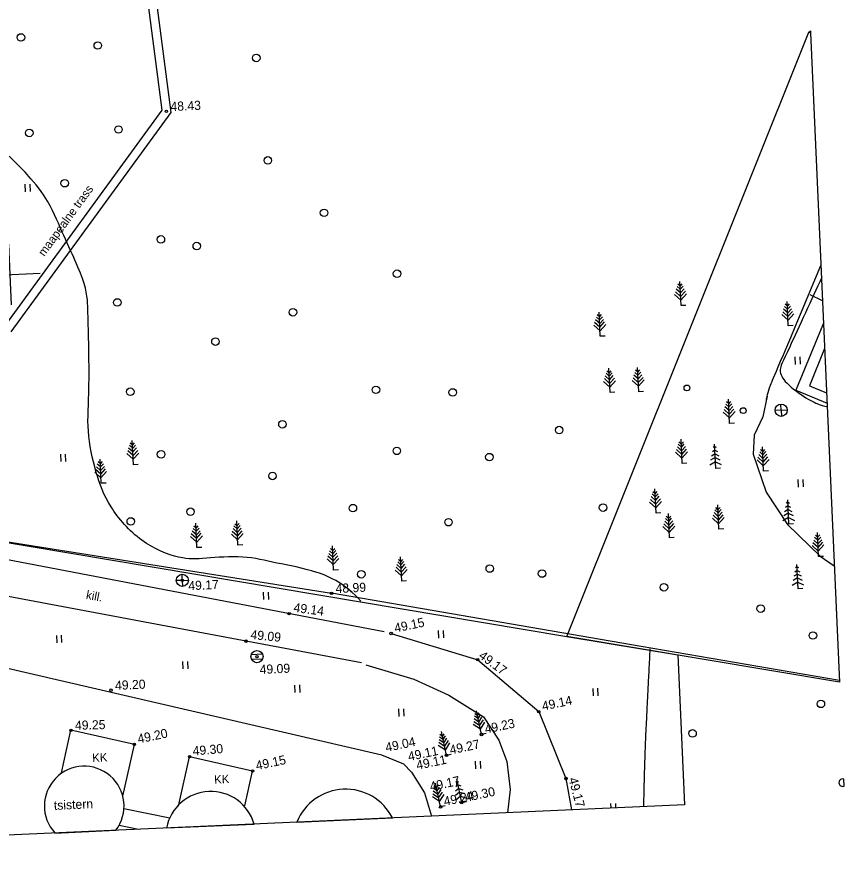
# Model space of a CAD drawing. Extents: x 641517 to 641719, y 6455721 to 6455847.
# Drawn here: x 641650.6 to 641718.7, y 6455725.3 to 6455794.5 of the extents above; entities that cross this region are included whole.
import ezdxf

# ---------------------------------------------------------------- set-up
doc = ezdxf.new("R2010")
doc.units = 0
for name, color, linetype in [('Level 1', 7, 'Continuous'), ('Level 10', 7, 'Continuous'), ('Level 11', 7, 'Continuous'), ('Level 12', 7, 'Continuous'), ('Level 13', 7, 'Continuous'), ('Level 15', 7, 'Continuous'), ('Level 16', 7, 'Continuous'), ('Level 21', 7, 'Continuous'), ('Level 22', 7, 'Continuous'), ('Level 24', 7, 'Continuous'), ('Level 28', 7, 'Continuous'), ('Level 3', 7, 'Continuous'), ('Level 30', 7, 'Continuous'), ('Level 31', 7, 'Continuous'), ('Level 36', 7, 'Continuous'), ('Level 4', 7, 'Continuous'), ('Level 40', 7, 'Continuous'), ('Level 41', 7, 'Continuous'), ('Level 44', 7, 'Continuous'), ('Level 54', 7, 'Continuous'), ('Level 57', 7, 'Continuous'), ('Level 58', 7, 'Continuous'), ('Level 61', 7, 'Continuous'), ('Level 7', 7, 'Continuous')]:
    doc.layers.add(name, color=color, linetype=linetype)

# ---------------------------------------------------------------- blocks, each defined once
blk = doc.blocks.new('KMAND6')
at = {"layer": 'Level 7'}
for p, q in [((0, 1350), (-248.65, 1598.65)), ((0, 1600), (-181.08, 1781.08)), ((0, 0), (0, 2000)), ((0, 1600), (181.08, 1781.08)), ((0, 1350), (248.65, 1598.65)), ((0, 450), (-491.89, 941.89)), ((0, 750), (-410.81, 1160.81)), ((0, 1050), (-329.73, 1379.73)), ((0, 1050), (329.73, 1379.73)), ((0, 750), (410.81, 1160.81)), ((0, 450), (491.89, 941.89)), ((400, 0), (0, 0))]:
    blk.add_line(p, q, dxfattribs=at)
blk = doc.blocks.new('KMETS0')
at = {"layer": 'Level 7'}
blk.add_circle((0, 0), 311, dxfattribs=at)
blk = doc.blocks.new('KHEIN6')
at = {"layer": 'Level 15'}
for p, q in [((0, 620.11), (0, 0)), ((405.61, 608.83), (405.61, 0))]:
    blk.add_line(p, q, dxfattribs=at)
blk = doc.blocks.new('PUNKT9')
at = {"layer": 'Level 12'}
blk.add_circle((0, 0), 100, dxfattribs=at)
blk = doc.blocks.new('KMAND7')
at = {"layer": 'Level 11'}
for p, q in [((0, 1350), (-248.65, 1598.65)), ((0, 1600), (-181.08, 1781.08)), ((0, 0), (0, 2000)), ((0, 1600), (181.08, 1781.08)), ((0, 1350), (248.65, 1598.65)), ((0, 450), (-491.89, 941.89)), ((0, 750), (-410.81, 1160.81)), ((0, 1050), (-329.73, 1379.73)), ((0, 1050), (329.73, 1379.73)), ((0, 750), (410.81, 1160.81)), ((0, 450), (491.89, 941.89)), ((400, 0), (0, 0))]:
    blk.add_line(p, q, dxfattribs=at)
blk = doc.blocks.new('VRESK4')
at = {"layer": 'Level 44'}
for p, q in [((-458, 200), (458, 200)), ((-458, -200), (458, -200))]:
    blk.add_line(p, q, dxfattribs=at)
blk.add_circle((0, 0), 500, dxfattribs=at)
blk = doc.blocks.new('VMAND8')
at = {"layer": 'Level 16'}
for p, q in [((0, 1350), (-248.65, 1598.65)), ((0, 1600), (-181.08, 1781.08)), ((0, 0), (0, 2000)), ((0, 1600), (181.08, 1781.08)), ((0, 1350), (248.65, 1598.65)), ((0, 450), (-491.89, 941.89)), ((0, 750), (-410.81, 1160.81)), ((0, 1050), (-329.73, 1379.73)), ((0, 1050), (329.73, 1379.73)), ((0, 750), (410.81, 1160.81)), ((0, 450), (491.89, 941.89)), ((400, 0), (0, 0))]:
    blk.add_line(p, q, dxfattribs=at)
blk = doc.blocks.new('KHEIN7')
at = {"layer": 'Level 13'}
for p, q in [((0, 620.11), (0, 0)), ((405.61, 608.83), (405.61, 0))]:
    blk.add_line(p, q, dxfattribs=at)
blk = doc.blocks.new('KMAND8')
at = {"layer": 'Level 16'}
for p, q in [((0, 1350), (-248.65, 1598.65)), ((0, 1600), (-181.08, 1781.08)), ((0, 0), (0, 2000)), ((0, 1600), (181.08, 1781.08)), ((0, 1350), (248.65, 1598.65)), ((0, 450), (-491.89, 941.89)), ((0, 750), (-410.81, 1160.81)), ((0, 1050), (-329.73, 1379.73)), ((0, 1050), (329.73, 1379.73)), ((0, 750), (410.81, 1160.81)), ((0, 450), (491.89, 941.89)), ((400, 0), (0, 0))]:
    blk.add_line(p, q, dxfattribs=at)
blk = doc.blocks.new('KMETS2')
at = {"layer": 'Level 16'}
blk.add_circle((0, 0), 311, dxfattribs=at)
blk = doc.blocks.new('KKUUS6')
at = {"layer": 'Level 7'}
for p, q in [((0, 1500), (-211.95, 1382.25)), ((0, 1800), (-125.94, 1730.03)), ((0, 0), (0, 2000)), ((0, 1800), (125.94, 1730.03)), ((0, 1500), (211.95, 1382.25)), ((0, 900), (-383.96, 686.69)), ((0, 1200), (-297.95, 1034.47)), ((0, 1200), (297.95, 1034.47)), ((0, 900), (383.96, 686.69)), ((0, 550), (-475.29, 285.95)), ((0, 550), (475.29, 285.95)), ((400, 0), (0, 0))]:
    blk.add_line(p, q, dxfattribs=at)
blk = doc.blocks.new('KKANK4')
at = {"layer": 'Level 22'}
for q in [(-500, 0), (0, 500), (500, 0), (0, -500)]:
    blk.add_line((0, 0), q, dxfattribs=at)
blk.add_circle((0, 0), 500, dxfattribs=at)
blk = doc.blocks.new('VKANK4')
at = {"layer": 'Level 22'}
for q in [(-500, 0), (0, 500), (500, 0), (0, -500)]:
    blk.add_line((0, 0), q, dxfattribs=at)
blk.add_circle((0, 0), 500, dxfattribs=at)
blk = doc.blocks.new('VMAND6')
at = {"layer": 'Level 7'}
for p, q in [((0, 1350), (-248.65, 1598.65)), ((0, 1600), (-181.08, 1781.08)), ((0, 0), (0, 2000)), ((0, 1600), (181.08, 1781.08)), ((0, 1350), (248.65, 1598.65)), ((0, 450), (-491.89, 941.89)), ((0, 750), (-410.81, 1160.81)), ((0, 1050), (-329.73, 1379.73)), ((0, 1050), (329.73, 1379.73)), ((0, 750), (410.81, 1160.81)), ((0, 450), (491.89, 941.89)), ((400, 0), (0, 0))]:
    blk.add_line(p, q, dxfattribs=at)
blk = doc.blocks.new('VKUUS6')
at = {"layer": 'Level 7'}
for p, q in [((0, 1500), (-211.95, 1382.25)), ((0, 1800), (-125.94, 1730.03)), ((0, 0), (0, 2000)), ((0, 1800), (125.94, 1730.03)), ((0, 1500), (211.95, 1382.25)), ((0, 900), (-383.96, 686.69)), ((0, 1200), (-297.95, 1034.47)), ((0, 1200), (297.95, 1034.47)), ((0, 900), (383.96, 686.69)), ((0, 550), (-475.29, 285.95)), ((0, 550), (475.29, 285.95)), ((400, 0), (0, 0))]:
    blk.add_line(p, q, dxfattribs=at)
blk = doc.blocks.new('VKOR20')
at = {"layer": 'Level 4'}
for p, q in [((0, 2500), (0, -2500)), ((-2500, 0), (2500, 0))]:
    blk.add_line(p, q, dxfattribs=at)

msp = doc.modelspace()

# ---------------------------------------------------------------- linework, layer by layer
at = {"layer": 'Level 1'}
for p, q in [((641717.088, 6455767.205), (641715.848, 6455764.133)), ((641715.848, 6455764.133), (641717.251, 6455763.567))]:
    msp.add_line(p, q, dxfattribs=at)
msp.add_lwpolyline([(641716.995, 6455769.281), (641714.71, 6455763.767), (641717.29, 6455762.7)], dxfattribs=at)
at = {"layer": 'Level 10'}
for p, q in [((641699.467, 6455729.751), (641699.483, 6455729.379)), ((641699.872, 6455729.758), (641699.889, 6455729.397))]:
    msp.add_line(p, q, dxfattribs=at)
msp.add_lwpolyline([(641718.701, 6455731.192), (641718.675, 6455731.771)], dxfattribs=at)
for centre in [(641705.759, 6455763.956), (641710.391, 6455762.09)]:
    msp.add_circle(centre, 0.241, dxfattribs=at)
msp.add_arc((641718.576, 6455731.477), 0.311, 71.45467, 293.67342, dxfattribs=at)
at = {"layer": 'Level 16'}
for p, q in [((641660.317, 6455803.864), (641662.538, 6455786.818)), ((641661.002, 6455804.025), (641663.268, 6455786.631)), ((641662.538, 6455786.818), (641649.191, 6455768.543)), ((641663.268, 6455786.631), (641650.087, 6455768.583))]:
    msp.add_line(p, q, dxfattribs=at)
at = {"layer": 'Level 21'}
msp.add_open_spline([(641716.829, 6455772.994), (641716.101, 6455771.418), (641713.712, 6455766.223), (641713.33, 6455765.529), (641713.58, 6455764.584), (641715.457, 6455763.129), (641716.731, 6455762.528), (641717.271, 6455762.414), (641717.303, 6455762.408)], degree=3, dxfattribs=at)
at = {"layer": 'Level 28'}
for p, q in [((641642.415, 6455752.488), (641676.496, 6455747.059)), ((641701.987, 6455742.679), (641676.496, 6455747.059)), ((641718.312, 6455739.873), (641701.987, 6455742.679)), ((641680.629, 6455733.748), (641644.017, 6455742.212))]:
    msp.add_line(p, q, dxfattribs=at)
msp.add_lwpolyline([(641680.604, 6455733.758), (641682.431, 6455733.027), (641683.076, 6455732.346), (641684.162, 6455730.633), (641684.74, 6455728.718)], dxfattribs=at)
at = {"layer": 'Level 3'}
for p, q in [((641654.256, 6455732.27), (641655.044, 6455735.788)), ((641660.266, 6455734.619), (641655.044, 6455735.788)), ((641659.313, 6455730.361), (641660.266, 6455734.619)), ((641663.887, 6455729.525), (641664.812, 6455733.605)), ((641670, 6455732.43), (641664.812, 6455733.605)), ((641669.349, 6455729.554), (641670, 6455732.43)), ((641659.41, 6455729.356), (641663.175, 6455728.567)), ((641659.012, 6455727.969), (641660.596, 6455727.637))]:
    msp.add_line(p, q, dxfattribs=at)
for points in [[(641673.647, 6455728.222), (641681.513, 6455728.574)], [(641662.912, 6455727.741), (641670.13, 6455728.064)], [(641653.723, 6455727.329), (641658.741, 6455727.554)]]:
    msp.add_lwpolyline(points, dxfattribs=at)
for centre, radius, start, end in [((641656.138, 6455729.546), 3.278, 322.57714, 222.55095), ((641666.56, 6455727.033), 3.716, 16.10429, 169.0238), ((641677.66, 6455726.614), 4.322, 26.95533, 158.17276)]:
    msp.add_arc(centre, radius, start, end, dxfattribs=at)
at = {"layer": 'Level 30'}
msp.add_line((641678.954, 6455741.33), (641641.552, 6455748.357), dxfattribs=at)
for points in [[(641680.837, 6455743.88), (641643.337, 6455751.045), (641640.461, 6455751.197)], [(641681.405, 6455743.746), (641688.531, 6455741.587), (641693.56, 6455737.323), (641695.798, 6455731.814), (641696.259, 6455729.234)], [(641679.332, 6455741.166), (641683.262, 6455739.981), (641686.151, 6455738.671), (641689.022, 6455736.894), (641690.268, 6455734.982), (641690.928, 6455733.223), (641691.201, 6455730.905), (641690.998, 6455728.999)]]:
    msp.add_lwpolyline(points, dxfattribs=at)
at = {"layer": 'Level 36'}
msp.add_line((641660.283, 6455727.623), (641660.299, 6455727.699), dxfattribs=at)
at = {"layer": 'Level 40'}
for points in [[(641718.318, 6455739.746), (641695.864, 6455743.502), (641715.798, 6455793.244), (641715.925, 6455793.193)], [(641715.925, 6455793.193), (641715.798, 6455793.244), (641715.918, 6455793.35)], [(641715.918, 6455793.35), (641715.925, 6455793.193)], [(641715.925, 6455793.193), (641718.318, 6455739.746)], [(641607.457, 6455725.258), (641627.733, 6455756.968), (641641.441, 6455752.627), (641695.864, 6455743.502), (641705.002, 6455741.979), (641705.554, 6455729.65)], [(641705.554, 6455729.65), (641607.457, 6455725.258)]]:
    msp.add_lwpolyline(points, dxfattribs=at)
at = {"layer": 'Level 41'}
msp.add_line((641716.913, 6455771.12), (641715.904, 6455771.608), dxfattribs=at)
msp.add_lwpolyline([(641712.351, 6455763.287), (641712.007, 6455761.589), (641711.298, 6455760.077), (641711.213, 6455758.515), (641712.286, 6455755.369), (641714.036, 6455752.72), (641716.716, 6455750.113), (641717.889, 6455749.329)], dxfattribs=at)
for points, degree in [([(641639.387, 6455787.929), (641639.404, 6455793.672), (641639.879, 6455798.188), (641639.467, 6455809.281), (641645.201, 6455809.623), (641650.798, 6455809.28), (641663.863, 6455810.204)], 3), ([(641656.478, 6455768.87), (641656.478, 6455768.893), (641656.44, 6455770.396), (641656.375, 6455772.512), (641654.023, 6455777.291), (641652.4, 6455781.337), (641646.52, 6455785.89)], 3), ([(641712.296, 6455763.011), (641712.309, 6455763.097), (641712.508, 6455764.089), (641713.24, 6455765.515), (641716.782, 6455774.041)], 3), ([(641678.902, 6455746.421), (641677.66, 6455747.812), (641675.249, 6455748.974), (641671.861, 6455749.523), (641669.34, 6455750.199), (641665.902, 6455749.914), (641664.204, 6455749.794), (641660.737, 6455751.128), (641658.063, 6455754.251), (641657.07, 6455756.923), (641656.303, 6455760.461), (641656.594, 6455763.655), (641656.515, 6455767.406), (641656.478, 6455768.87)], 3), ([(641702.711, 6455742.499), (641702.345, 6455735.54), (641702.227, 6455731.814), (641702.177, 6455729.499)], 2)]:
    msp.add_open_spline(points, degree=degree, dxfattribs=at)
at = {"layer": 'Level 54'}
for p, q in [((641715.798, 6455793.244), (641715.798, 6455793.244)), ((641695.864, 6455743.502), (641695.864, 6455743.502)), ((641705.002, 6455741.979), (641705.002, 6455741.979))]:
    msp.add_line(p, q, dxfattribs=at)

# ---------------------------------------------------------------- block references
at = {"layer": 'Level 10'}
for name, p, xscale, yscale, rotation in [('KMETS0', (641650.926, 6455792.8), 0.0009999999999999998, 0.001, 2.5640455453467306), ('KMETS0', (641657.255, 6455792.139), 0.0009999999999999998, 0.001, 2.5640455453467306), ('KMETS0', (641670.304, 6455791.115), 0.0009999999999999998, 0.001, 2.5640455453467306), ('KMETS0', (641658.961, 6455785.225), 0.0009999999999999998, 0.001, 2.5640455453467306), ('KMETS0', (641651.616, 6455784.942), 0.0009999999999999998, 0.001, 2.5640455453467306), ('KMETS0', (641671.254, 6455782.684), 0.0009999999999999998, 0.001, 2.5640455453467306), ('KMETS0', (641671.254, 6455782.684), 0.0009999999999999998, 0.001, 2.5640455453467306), ('KHEIN6', (641651.283, 6455780.104), 0.0009999999999999998, 0.001, 2.5640455453467306), ('KMETS0', (641654.536, 6455780.805), 0.0009999999999999998, 0.001, 2.5640455453467306), ('KMETS0', (641675.882, 6455778.368), 0.0009999999999999998, 0.001, 2.5640455453467306), ('KMETS0', (641662.448, 6455776.183), 0.0009999999999999998, 0.001, 2.5640455453467306), ('KMETS0', (641665.405, 6455775.636), 0.0009999999999999998, 0.001, 2.5640455453467306), ('KMETS0', (641681.895, 6455773.359), 0.0009999999999999998, 0.001, 2.5640455453467306), ('KMAND8', (641705.273, 6455770.729), 0.0009999999999999998, 0.001, 2.5640455453467306), ('KMETS0', (641658.858, 6455770.99), 0.0009999999999999998, 0.001, 2.5640455453467306), ('KMAND6', (641714.101, 6455769.08), 0.0009999999999999998, 0.001, 2.5640455453467306), ('KMETS0', (641673.317, 6455770.185), 0.0009999999999999998, 0.001, 2.5640455453467306), ('KMAND8', (641698.62, 6455768.207), 0.0009999999999999998, 0.001, 2.5640455453467306), ('KMETS0', (641666.944, 6455767.771), 0.0009999999999999998, 0.001, 2.5640455453467306), ('KHEIN6', (641714.665, 6455765.893), 0.0009999999999999998, 0.001, 2.5640455453467306), ('KMAND8', (641699.423, 6455763.58), 0.0009999999999999998, 0.001, 2.5640455453467306), ('KMAND7', (641701.788, 6455763.649), 0.0009999999999999998, 0.001, 2.5640455453467306), ('KMETS0', (641659.934, 6455763.649), 0.0009999999999999998, 0.001, 2.5640455453467306), ('KMETS0', (641680.15, 6455763.8), 0.0009999999999999998, 0.001, 2.5640455453467306), ('KMETS0', (641686.471, 6455763.584), 0.0009999999999999998, 0.001, 2.5640455453467306), ('KMAND6', (641709.272, 6455761.043), 0.0009999999999999998, 0.001, 2.5640455453467306), ('KMETS0', (641672.458, 6455760.967), 0.0009999999999999998, 0.001, 2.5640455453467306), ('KMETS2', (641695.238, 6455760.494), 0.0009999999999999998, 0.001, 2.5640455453467306), ('KMAND6', (641705.361, 6455757.739), 0.0009999999999999998, 0.001, 2.5640455453467306), ('KMAND6', (641660.188, 6455757.639), 0.0009999999999999998, 0.001, 2.5640455453467306), ('KMETS0', (641681.875, 6455758.778), 0.0009999999999999998, 0.001, 2.5640455453467306), ('KKUUS6', (641708.123, 6455757.335), 0.0009999999999999998, 0.001, 2.5640455453467306), ('KMAND6', (641712.064, 6455757.109), 0.0009999999999999998, 0.001, 2.5640455453467306), ('KHEIN6', (641654.2, 6455757.89), 0.0009999999999999998, 0.001, 2.5640455453467306), ('KMETS0', (641662.463, 6455758.492), 0.0009999999999999998, 0.001, 2.5640455453467306), ('KMETS0', (641689.494, 6455758.262), 0.0009999999999999998, 0.001, 2.5640455453467306), ('KMAND6', (641657.537, 6455756.109), 0.0009999999999999998, 0.001, 2.5640455453467306), ('KMETS0', (641671.639, 6455756.717), 0.0009999999999999998, 0.001, 2.5640455453467306), ('KHEIN6', (641714.908, 6455755.798), 0.0009999999999999998, 0.001, 2.5640455453467306), ('KMAND6', (641703.214, 6455753.647), 0.0009999999999999998, 0.001, 2.5640455453467306), ('KMETS0', (641678.255, 6455754.064), 0.0009999999999999998, 0.001, 2.5640455453467306), ('KMETS0', (641698.849, 6455754.11), 0.0009999999999999998, 0.001, 2.5640455453467306), ('KMAND6', (641708.385, 6455752.332), 0.0009999999999999998, 0.001, 2.5640455453467306), ('KKUUS6', (641714.139, 6455752.753), 0.0009999999999999998, 0.001, 2.5640455453467306), ('KMETS0', (641664.887, 6455753.767), 0.0009999999999999998, 0.001, 2.5640455453467306), ('KMAND6', (641704.319, 6455751.623), 0.0009999999999999998, 0.001, 2.5640455453467306), ('KMETS0', (641659.973, 6455752.968), 0.0009999999999999998, 0.001, 2.5640455453467306), ('KMAND6', (641665.418, 6455750.816), 0.0009999999999999998, 0.001, 2.5640455453467306), ('KMAND6', (641668.786, 6455751.014), 0.0009999999999999998, 0.001, 2.5640455453467306), ('KMETS2', (641686.126, 6455752.908), 0.0009999999999999998, 0.001, 2.5640455453467306), ('KMAND6', (641716.59, 6455750.073), 0.0009999999999999998, 0.001, 2.5640455453467306), ('KMAND7', (641676.663, 6455748.968), 0.0009999999999999998, 0.001, 2.5640455453467306), ('KMAND7', (641682.273, 6455748.053), 0.0009999999999999998, 0.001, 2.5640455453467306), ('KMETS2', (641689.526, 6455749.093), 0.0009999999999999998, 0.001, 2.5640455453467306), ('KKUUS6', (641714.903, 6455747.434), 0.0009999999999999998, 0.001, 2.5640455453467306), ('KMETS2', (641678.947, 6455748.619), 0.0009999999999999998, 0.001, 2.5640455453467306), ('KMETS2', (641693.829, 6455748.682), 0.0009999999999999998, 0.001, 2.5640455453467306), ('KMETS0', (641703.861, 6455747.551), 0.0009999999999999998, 0.001, 2.5640455453467306), ('KHEIN7', (641670.892, 6455746.535), 0.0009999999999999998, 0.001, 2.5640455453467306), ('KMETS0', (641711.833, 6455745.797), 0.0009999999999999998, 0.001, 2.5640455453467306), ('KHEIN6', (641685.307, 6455743.375), 0.0009999999999999998, 0.001, 2.5640455453467306), ('KMETS0', (641716.126, 6455743.582), 0.0009999999999999998, 0.001, 2.5640455453467306), ('KHEIN6', (641653.876, 6455742.975), 0.0009999999999999998, 0.001, 2.5640455453467306), ('KHEIN7', (641664.268, 6455740.826), 0.0009999999999999998, 0.001, 2.5640455453467306), ('KHEIN7', (641673.478, 6455738.885), 0.0009999999999999998, 0.001, 2.5640455453467306), ('KHEIN6', (641698.027, 6455738.609), 0.0009999999999999998, 0.001, 2.5640455453467306), ('KMETS0', (641716.783, 6455737.956), 0.0009999999999999998, 0.001, 2.5640455453467306), ('KHEIN7', (641682.038, 6455736.915), 0.0009999999999999998, 0.001, 2.5640455453467306), ('VMAND8', (641688.844, 6455735.434), 0.001000001134002788, 0.001000001134002788, 11.87482306878748), ('VMAND8', (641685.961, 6455733.716), 0.001000001134002788, 0.001000001134002788, 11.87482306878748), ('KMETS0', (641706.216, 6455735.523), 0.0009999999999999998, 0.001, 2.5640455453467306), ('KHEIN6', (641688.356, 6455732.623), 0.0009999999999999998, 0.001, 2.5640455453467306), ('VMAND6', (641685.472, 6455729.48), 0.001000001134002788, 0.001000001134002788, 11.87482306878748), ('VKUUS6', (641687.22, 6455729.818), 0.001000001134002788, 0.001000001134002788, 11.87482306878748)]:
    msp.add_blockref(name, p, dxfattribs=dict(at, xscale=xscale, yscale=yscale, rotation=rotation))
at = {"layer": 'Level 24', "xscale": 0.0009999999999999998, "yscale": 0.001, "rotation": 2.5640455453467306}
msp.add_blockref('VRESK4', (641670.362, 6455741.846), dxfattribs=at)
at = {"layer": 'Level 31'}
for p, xscale, yscale, rotation in [((641662.903, 6455786.724), 0.0009999999999999998, 0.001, 2.5640455453467306), ((641664.215, 6455748.122), 0.0009999999999999998, 0.001, 2.5640455453467306), ((641676.496, 6455747.059), 0.0009999999999999998, 0.001, 2.5640455453467306), ((641673.008, 6455745.376), 0.0009999999999999998, 0.001, 2.5640455453467306), ((641681.405, 6455743.746), 0.001000001134002788, 0.001000001134002788, 11.87482306878748), ((641669.449, 6455743.116), 0.0009999999999999998, 0.001, 2.5640455453467306), ((641670.362, 6455741.846), 0.0009999999999999998, 0.001, 2.5640455453467306), ((641688.531, 6455741.587), 0.001000001134002788, 0.001000001134002788, 11.87482306878748), ((641658.344, 6455739.083), 0.0009999999999999998, 0.001, 2.5640455453467306), ((641693.56, 6455737.323), 0.001000001134002788, 0.001000001134002788, 11.87482306878748), ((641655.044, 6455735.788), 0.0009999999999999998, 0.001, 2.5640455453467306), ((641688.844, 6455735.434), 0.001000001134002788, 0.001000001134002788, 11.87482306878748), ((641660.266, 6455734.619), 0.001000001134002788, 0.001000001134002788, 11.87482306878748), ((641664.812, 6455733.605), 0.001000001134002788, 0.001000001134002788, 11.87482306878748), ((641685.961, 6455733.716), 0.001000001134002788, 0.001000001134002788, 11.87482306878748), ((641670, 6455732.43), 0.001000001134002788, 0.001000001134002788, 11.87482306878748), ((641695.798, 6455731.814), 0.001000001134002788, 0.001000001134002788, 11.87482306878748), ((641685.472, 6455729.48), 0.001000001134002788, 0.001000001134002788, 11.87482306878748), ((641687.22, 6455729.818), 0.001000001134002788, 0.001000001134002788, 11.87482306878748)]:
    msp.add_blockref('PUNKT9', p, dxfattribs=dict(at, xscale=xscale, yscale=yscale, rotation=rotation))
at = {"layer": 'Level 4', "xscale": 0.0009999999999999998, "yscale": 0.001, "rotation": 2.5640455453467306}
for name, p in [('KKANK4', (641713.51, 6455762.119)), ('VKANK4', (641664.215, 6455748.122))]:
    msp.add_blockref(name, p, dxfattribs=at)
at = {"layer": 'Level 61', "xscale": 0.0009999999999999998, "yscale": 0.001, "rotation": 2.5640455453467306}
msp.add_blockref('VKOR20', (641650.025, 6455773.281), dxfattribs=at)

# ---------------------------------------------------------------- texts
at = {"layer": 'Level 31'}
for s, rotation, p in [('48.43', 2.56405, (641663.253, 6455786.74)), ('49.17', 2.56405, (641664.722, 6455747.301)), ('48.99', 2.56405, (641676.846, 6455747.075)), ('49.14', 352.45226, (641673.338, 6455745.536)), ('49.15', 11.87482, (641681.747, 6455743.818)), ('49.09', 354.63226, (641669.8, 6455743.294)), ('49.17', 323.48338, (641688.555, 6455741.782)), ('49.09', 2.56405, (641670.597, 6455740.411)), ('49.20', 2.56405, (641658.693, 6455739.099)), ('49.14', 11.87482, (641693.903, 6455737.395)), ('49.25', 1.49973, (641655.387, 6455735.815)), ('49.23', 11.87482, (641689.187, 6455735.506)), ('49.20', 11.87482, (641660.609, 6455734.691)), ('49.04', 11.87482, (641681.012, 6455733.994)), ('49.27', 11.87482, (641686.303, 6455733.788)), ('49.30', 4.98338, (641665.099, 6455733.699)), ('49.11', 11.87482, (641682.875, 6455733.248)), ('49.15', 11.87482, (641670.343, 6455732.502)), ('49.11', 11.87482, (641683.558, 6455732.527)), ('49.17', 11.87482, (641684.667, 6455730.779)), ('49.17', 284.82641, (641696.005, 6455731.793)), ('49.24', 11.87482, (641685.815, 6455729.552)), ('49.30', 11.87482, (641687.562, 6455729.89))]:
    msp.add_text(s, height=0.75, rotation=rotation, dxfattribs=at).set_placement(p)
at = {"layer": 'Level 57'}
for s, height, rotation, p in [('maapealne trass', 0.7, 53.85655, (641652.846, 6455774.734)), ('KK', 0.7, 2.56405, (641656.812, 6455733.166)), ('KK', 0.7, 2.56405, (641666.852, 6455731.381)), ('tsistern', 0.75, 2.56405, (641653.651, 6455729.223))]:
    msp.add_text(s, height=height, rotation=rotation, dxfattribs=at).set_placement(p)
at = {"layer": 'Level 58'}
msp.add_text('kill.', height=0.7, rotation=349.35959, dxfattribs=at).set_placement((641656.25, 6455746.613))

doc.saveas('drawing.dxf')
